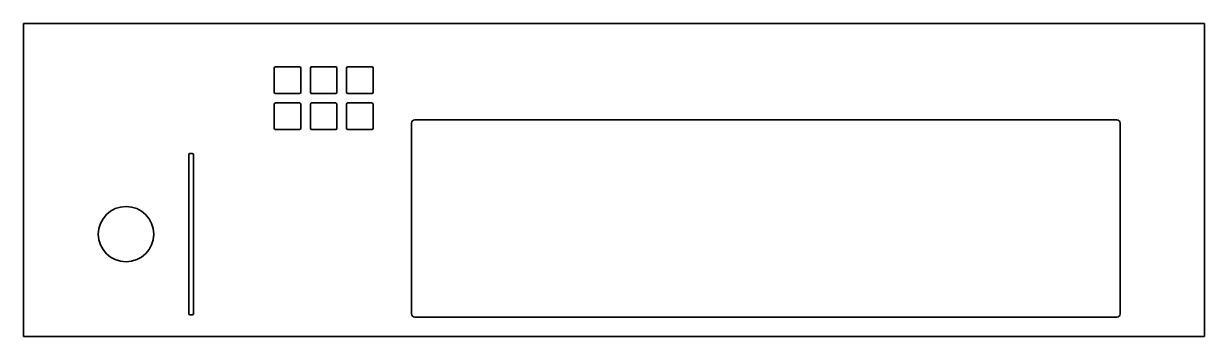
# Model space of a CAD drawing. Header units: millimetres. Extents: x 0 to 490, y -130 to 0.
import ezdxf

# ---------------------------------------------------------------- set-up
doc = ezdxf.new("R2010")
doc.units = ezdxf.units.MM
doc.header["$MEASUREMENT"] = 0
for name, color, linetype, lineweight in [('Arceringen', 7, 'Continuous', 0), ('Keyboard', 7, 'Continuous', 0), ('Pot meters', 7, 'Continuous', 0), ('Print plaat', 7, 'Continuous', 0)]:
    doc.layers.add(name, color=color, linetype=linetype, lineweight=lineweight)

msp = doc.modelspace()

# ---------------------------------------------------------------- linework, layer by layer
at = {"layer": 'Arceringen', "color": 215, "lineweight": 35, "true_color": 0xab539b}
msp.add_lwpolyline([(490, -130), (0, -130), (0, 0), (490, 0)], close=True, dxfattribs=at)
at = {"layer": 'Keyboard', "color": 22, "lineweight": 35, "true_color": 0xe41b13}
msp.add_open_spline([(453.63, -122), (453.63, -122), (162.37, -122), (162.37, -122), (161.61, -122), (161, -121.39), (161, -120.63), (161, -120.63), (161, -41.37), (161, -41.37), (161, -40.61), (161.61, -40), (162.37, -40), (162.37, -40), (453.63, -40), (453.63, -40), (454.39, -40), (455, -40.61), (455, -41.37), (455, -41.37), (455, -120.63), (455, -120.63), (455, -121.39), (454.39, -122), (453.63, -122)], degree=3, knots=[0, 0, 0, 0, 1, 1, 1, 2, 2, 2, 3, 3, 3, 4, 4, 4, 5, 5, 5, 6, 6, 6, 7, 7, 7, 8, 8, 8, 8], dxfattribs=at)
at = {"layer": 'Pot meters', "color": 215, "lineweight": 35, "true_color": 0xab539b}
msp.add_circle((42.5, -87.5), 11.5, dxfattribs=at)
msp.add_open_spline([(69.96, -121), (69.96, -121), (69.04, -121), (69.04, -121), (68.74, -121), (68.5, -120.76), (68.5, -120.46), (68.5, -120.46), (68.5, -54.54), (68.5, -54.54), (68.5, -54.24), (68.74, -54), (69.04, -54), (69.04, -54), (69.96, -54), (69.96, -54), (70.26, -54), (70.5, -54.24), (70.5, -54.54), (70.5, -54.54), (70.5, -120.46), (70.5, -120.46), (70.5, -120.76), (70.26, -121), (69.96, -121)], degree=3, knots=[0, 0, 0, 0, 1, 1, 1, 2, 2, 2, 3, 3, 3, 4, 4, 4, 5, 5, 5, 6, 6, 6, 7, 7, 7, 8, 8, 8, 8], dxfattribs=at)
at = {"layer": 'Print plaat', "color": 95, "lineweight": 35, "true_color": 0x27a537}
for points in [[(114.51, -29), (114.51, -29), (104.49, -29), (104.49, -29), (104.22, -29), (104, -28.78), (104, -28.51), (104, -28.51), (104, -18.49), (104, -18.49), (104, -18.22), (104.22, -18), (104.49, -18), (104.49, -18), (114.51, -18), (114.51, -18), (114.78, -18), (115, -18.22), (115, -18.49), (115, -18.49), (115, -28.51), (115, -28.51), (115, -28.78), (114.78, -29), (114.51, -29)], [(129.51, -29), (129.51, -29), (119.49, -29), (119.49, -29), (119.22, -29), (119, -28.78), (119, -28.51), (119, -28.51), (119, -18.49), (119, -18.49), (119, -18.22), (119.22, -18), (119.49, -18), (119.49, -18), (129.51, -18), (129.51, -18), (129.78, -18), (130, -18.22), (130, -18.49), (130, -18.49), (130, -28.51), (130, -28.51), (130, -28.78), (129.78, -29), (129.51, -29)], [(144.51, -29), (144.51, -29), (134.49, -29), (134.49, -29), (134.22, -29), (134, -28.78), (134, -28.51), (134, -28.51), (134, -18.49), (134, -18.49), (134, -18.22), (134.22, -18), (134.49, -18), (134.49, -18), (144.51, -18), (144.51, -18), (144.78, -18), (145, -18.22), (145, -18.49), (145, -18.49), (145, -28.51), (145, -28.51), (145, -28.78), (144.78, -29), (144.51, -29)], [(114.51, -44), (114.51, -44), (104.49, -44), (104.49, -44), (104.22, -44), (104, -43.78), (104, -43.51), (104, -43.51), (104, -33.49), (104, -33.49), (104, -33.22), (104.22, -33), (104.49, -33), (104.49, -33), (114.51, -33), (114.51, -33), (114.78, -33), (115, -33.22), (115, -33.49), (115, -33.49), (115, -43.51), (115, -43.51), (115, -43.78), (114.78, -44), (114.51, -44)], [(129.51, -44), (129.51, -44), (119.49, -44), (119.49, -44), (119.22, -44), (119, -43.78), (119, -43.51), (119, -43.51), (119, -33.49), (119, -33.49), (119, -33.22), (119.22, -33), (119.49, -33), (119.49, -33), (129.51, -33), (129.51, -33), (129.78, -33), (130, -33.22), (130, -33.49), (130, -33.49), (130, -43.51), (130, -43.51), (130, -43.78), (129.78, -44), (129.51, -44)], [(144.51, -44), (144.51, -44), (134.49, -44), (134.49, -44), (134.22, -44), (134, -43.78), (134, -43.51), (134, -43.51), (134, -33.49), (134, -33.49), (134, -33.22), (134.22, -33), (134.49, -33), (134.49, -33), (144.51, -33), (144.51, -33), (144.78, -33), (145, -33.22), (145, -33.49), (145, -33.49), (145, -43.51), (145, -43.51), (145, -43.78), (144.78, -44), (144.51, -44)]]:
    msp.add_open_spline(points, degree=3, knots=[0, 0, 0, 0, 1, 1, 1, 2, 2, 2, 3, 3, 3, 4, 4, 4, 5, 5, 5, 6, 6, 6, 7, 7, 7, 8, 8, 8, 8], dxfattribs=at)

doc.saveas('drawing.dxf')
